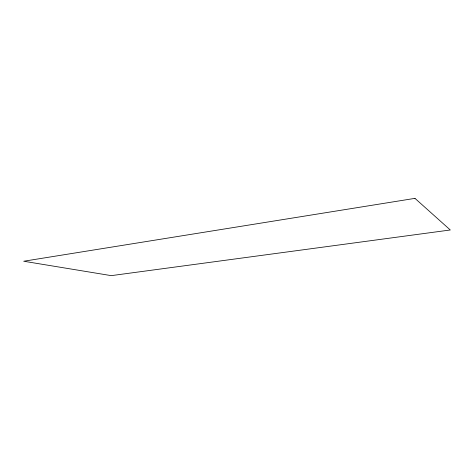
<?xml version="1.0" encoding="UTF-8"?>
<svg xmlns="http://www.w3.org/2000/svg" width="474" height="474" viewBox="0 0 474 474"><rect width="100%" height="100%" fill="white"/><g stroke="black" fill="none" stroke-linecap="round" stroke-linejoin="round"><path stroke-width="0.71" d="M414.963 198.363L23.7 261.239L111.26 275.637L450.3 229.985L414.963 198.363"/></g></svg>
